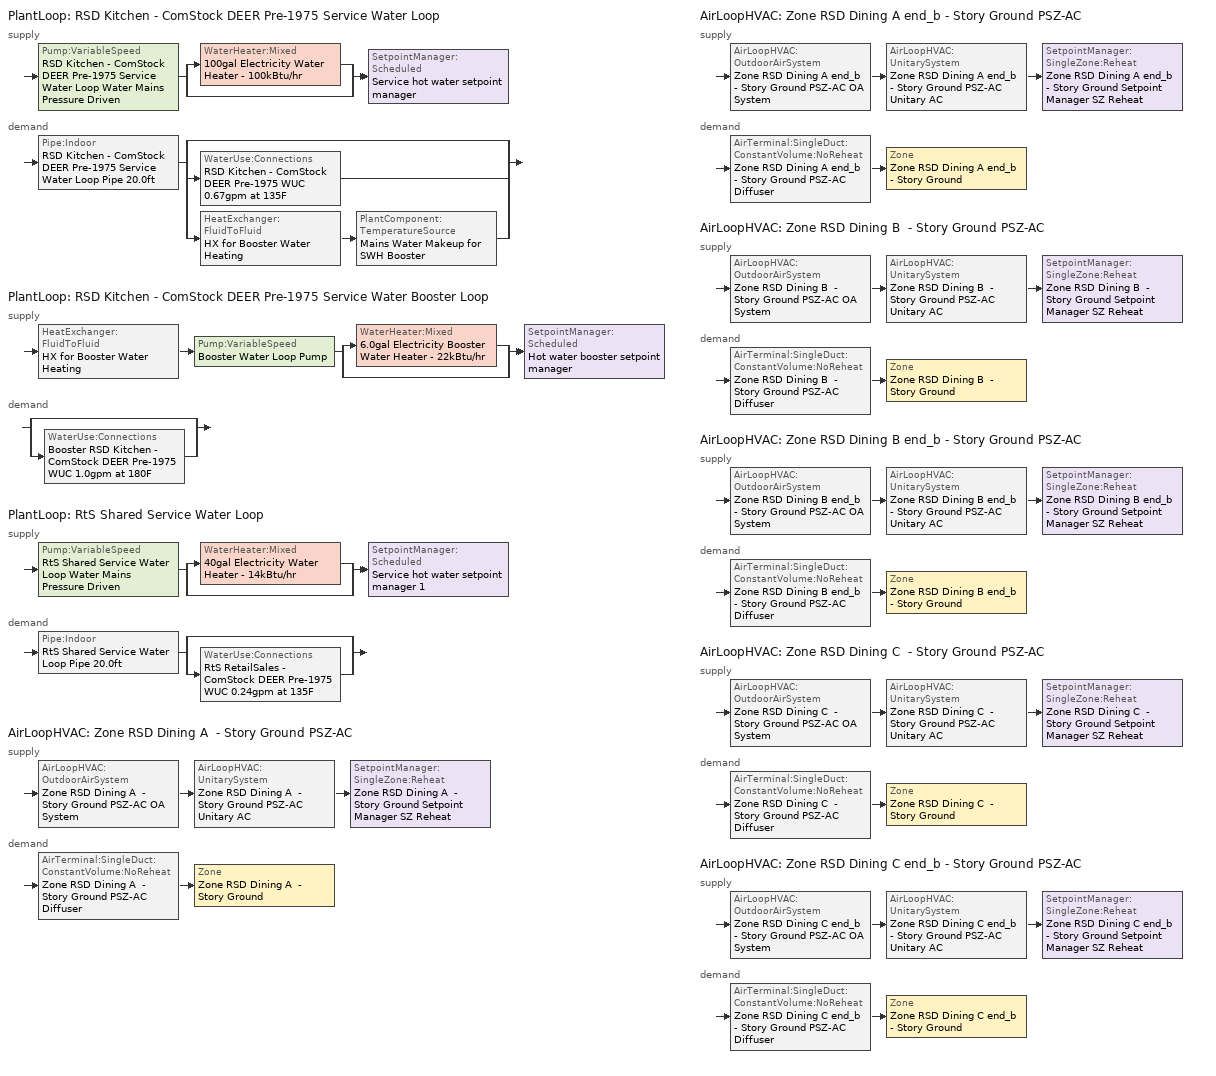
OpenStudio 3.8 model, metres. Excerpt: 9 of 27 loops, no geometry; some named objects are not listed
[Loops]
PlantLoop 'RSD Kitchen - ComStock DEER Pre-1975 Service Water Loop'
 supply: Pump:VariableSpeed 'RSD Kitchen - ComStock DEER Pre-1975 Service Water Loop Water Mains Pressure Driven' > split
  | WaterHeater:Mixed '100gal Electricity Water Heater - 100kBtu/hr'
  | bypass
  join > SetpointManager:Scheduled 'Service hot water setpoint manager'
 demand: Pipe:Indoor 'RSD Kitchen - ComStock DEER Pre-1975 Service Water Loop Pipe 20.0ft' > split
  | bypass
  | WaterUse:Connections 'RSD Kitchen - ComStock DEER Pre-1975 WUC 0.67gpm at 135F'
  | HeatExchanger:FluidToFluid 'HX for Booster Water Heating' > PlantComponent:TemperatureSource 'Mains Water Makeup for SWH Booster'
PlantLoop 'RSD Kitchen - ComStock DEER Pre-1975 Service Water Booster Loop'
 supply: HeatExchanger:FluidToFluid 'HX for Booster Water Heating' > Pump:VariableSpeed 'Booster Water Loop Pump' > split
  | WaterHeater:Mixed '6.0gal Electricity Booster Water Heater - 22kBtu/hr'
  | bypass
  join > SetpointManager:Scheduled 'Hot water booster setpoint manager'
 demand: split
  | bypass
  | WaterUse:Connections 'Booster RSD Kitchen - ComStock DEER Pre-1975 WUC 1.0gpm at 180F'
PlantLoop 'RtS Shared Service Water Loop'
 supply: Pump:VariableSpeed 'RtS Shared Service Water Loop Water Mains Pressure Driven' > split
  | WaterHeater:Mixed '40gal Electricity Water Heater - 14kBtu/hr'
  | bypass
  join > SetpointManager:Scheduled 'Service hot water setpoint manager 1'
 demand: Pipe:Indoor 'RtS Shared Service Water Loop Pipe 20.0ft' > split
  | bypass
  | WaterUse:Connections 'RtS RetailSales - ComStock DEER Pre-1975 WUC 0.24gpm at 135F'
AirLoopHVAC 'Zone RSD Dining A  - Story Ground PSZ-AC'
 supply: AirLoopHVAC:OutdoorAirSystem 'Zone RSD Dining A  - Story Ground PSZ-AC OA System' > AirLoopHVAC:UnitarySystem 'Zone RSD Dining A  - Story Ground PSZ-AC Unitary AC' > SetpointManager:SingleZone:Reheat 'Zone RSD Dining A  - Story Ground Setpoint Manager SZ Reheat'
 demand: AirTerminal:SingleDuct:ConstantVolume:NoReheat 'Zone RSD Dining A  - Story Ground PSZ-AC Diffuser' > Zone 'Zone RSD Dining A  - Story Ground'
AirLoopHVAC 'Zone RSD Dining A end_b - Story Ground PSZ-AC'
 supply: AirLoopHVAC:OutdoorAirSystem 'Zone RSD Dining A end_b - Story Ground PSZ-AC OA System' > AirLoopHVAC:UnitarySystem 'Zone RSD Dining A end_b - Story Ground PSZ-AC Unitary AC' > SetpointManager:SingleZone:Reheat 'Zone RSD Dining A end_b - Story Ground Setpoint Manager SZ Reheat'
 demand: AirTerminal:SingleDuct:ConstantVolume:NoReheat 'Zone RSD Dining A end_b - Story Ground PSZ-AC Diffuser' > Zone 'Zone RSD Dining A end_b - Story Ground'
AirLoopHVAC 'Zone RSD Dining B  - Story Ground PSZ-AC'
 supply: AirLoopHVAC:OutdoorAirSystem 'Zone RSD Dining B  - Story Ground PSZ-AC OA System' > AirLoopHVAC:UnitarySystem 'Zone RSD Dining B  - Story Ground PSZ-AC Unitary AC' > SetpointManager:SingleZone:Reheat 'Zone RSD Dining B  - Story Ground Setpoint Manager SZ Reheat'
 demand: AirTerminal:SingleDuct:ConstantVolume:NoReheat 'Zone RSD Dining B  - Story Ground PSZ-AC Diffuser' > Zone 'Zone RSD Dining B  - Story Ground'
AirLoopHVAC 'Zone RSD Dining B end_b - Story Ground PSZ-AC'
 supply: AirLoopHVAC:OutdoorAirSystem 'Zone RSD Dining B end_b - Story Ground PSZ-AC OA System' > AirLoopHVAC:UnitarySystem 'Zone RSD Dining B end_b - Story Ground PSZ-AC Unitary AC' > SetpointManager:SingleZone:Reheat 'Zone RSD Dining B end_b - Story Ground Setpoint Manager SZ Reheat'
 demand: AirTerminal:SingleDuct:ConstantVolume:NoReheat 'Zone RSD Dining B end_b - Story Ground PSZ-AC Diffuser' > Zone 'Zone RSD Dining B end_b - Story Ground'
AirLoopHVAC 'Zone RSD Dining C  - Story Ground PSZ-AC'
 supply: AirLoopHVAC:OutdoorAirSystem 'Zone RSD Dining C  - Story Ground PSZ-AC OA System' > AirLoopHVAC:UnitarySystem 'Zone RSD Dining C  - Story Ground PSZ-AC Unitary AC' > SetpointManager:SingleZone:Reheat 'Zone RSD Dining C  - Story Ground Setpoint Manager SZ Reheat'
 demand: AirTerminal:SingleDuct:ConstantVolume:NoReheat 'Zone RSD Dining C  - Story Ground PSZ-AC Diffuser' > Zone 'Zone RSD Dining C  - Story Ground'
AirLoopHVAC 'Zone RSD Dining C end_b - Story Ground PSZ-AC'
 supply: AirLoopHVAC:OutdoorAirSystem 'Zone RSD Dining C end_b - Story Ground PSZ-AC OA System' > AirLoopHVAC:UnitarySystem 'Zone RSD Dining C end_b - Story Ground PSZ-AC Unitary AC' > SetpointManager:SingleZone:Reheat 'Zone RSD Dining C end_b - Story Ground Setpoint Manager SZ Reheat'
 demand: AirTerminal:SingleDuct:ConstantVolume:NoReheat 'Zone RSD Dining C end_b - Story Ground PSZ-AC Diffuser' > Zone 'Zone RSD Dining C end_b - Story Ground'
[Construction]
Uninsulated copper pipe 0.75in type L: Copper pipe 0.75in type L
Uninsulated copper pipe 0.75in type L 1: Copper pipe 0.75in type L 1
[Material] Roughness=Smooth; Thickness {m}=0.001143; Conductivity {W/m-K}=386; Density {kg/m3}=8906.27; Specific Heat {J/kg-K}=385.1856; Thermal Absorptance=0.9; Solar Absorptance=0.7; Visible Absorptance=0.7
Copper pipe 0.75in type L; Copper pipe 0.75in type L 1
[Sizing:Zone] Zone Cooling Design Supply Air Temperature Input Method=SupplyAirTemperature; Zone Cooling Design Supply Air Temperature {C}=12.7778; Zone Cooling Design Supply Air Temperature Difference {deltaC}=11.11; Zone Heating Design Supply Air Temperature Input Method=SupplyAirTemperature; Zone Heating Design Supply Air Temperature {C}=50; Zone Heating Design Supply Air Temperature Difference {deltaC}=11.11; Zone Cooling Design Supply Air Humidity Ratio {kg-H2O/kg-air}=0.0085; Zone Heating Design Supply Air Humidity Ratio {kg-H2O/kg-air}=0.008; Cooling Design Air Flow Method=DesignDay; Heating Design Air Flow Method=DesignDay; Account for Dedicated Outdoor Air System=No; Dedicated Outdoor Air System Control Strategy=NeutralSupplyAir; Dedicated Outdoor Air Low Setpoint Temperature for Design {C}=autosize; Dedicated Outdoor Air High Setpoint Temperature for Design {C}=autosize; Zone Load Sizing Method=Sensible Load Only No Latent Load; Zone Latent Cooling Design Supply Air Humidity Ratio Input Method=HumidityRatioDifference; Zone Cooling Design Supply Air Humidity Ratio Difference {kgWater/kgDryAir}=0.005; Zone Latent Heating Design Supply Air Humidity Ratio Input Method=HumidityRatioDifference; Zone Humidification Design Supply Air Humidity Ratio Difference {kgWater/kgDryAir}=0.005
Zone RSD Dining A  - Story Ground; Zone RSD Dining B  - Story Ground; Zone RSD Dining C  - Story Ground; Zone RSD Dining A end_b - Story Ground; Zone RSD Dining B end_b - Story Ground; Zone RSD Dining C end_b - Story Ground
[Zone equipment]
Zone RSD Dining A  - Story Ground: Zone RSD Dining A  - Story Ground PSZ-AC Diffuser
Zone RSD Dining B  - Story Ground: Zone RSD Dining B  - Story Ground PSZ-AC Diffuser
Zone RSD Dining C  - Story Ground: Zone RSD Dining C  - Story Ground PSZ-AC Diffuser
Zone RSD Dining A end_b - Story Ground: Zone RSD Dining A end_b - Story Ground PSZ-AC Diffuser
Zone RSD Dining B end_b - Story Ground: Zone RSD Dining B end_b - Story Ground PSZ-AC Diffuser
Zone RSD Dining C end_b - Story Ground: Zone RSD Dining C end_b - Story Ground PSZ-AC Diffuser
[WaterUse:Connections] Drain Water Heat Exchanger Type=None; Drain Water Heat Exchanger Destination=Plant
Name | Water Use Equipment Name 1
Booster RSD Kitchen - ComStock DEER Pre-1975 WUC 1.0gpm at 180F | Booster RSD Kitchen - ComStock DEER Pre-1975 Service Water Use 1.0gpm at 180F
RSD Kitchen - ComStock DEER Pre-1975 WUC 0.67gpm at 135F | RSD Kitchen - ComStock DEER Pre-1975 Service Water Use 0.67gpm at 135F
RtS RetailSales - ComStock DEER Pre-1975 WUC 0.24gpm at 135F | RtS RetailSales - ComStock DEER Pre-1975 Service Water Use 0.24gpm at 135F
[WaterUse:Equipment:Definition] Sensible Fraction Schedule=Fraction Sensible - 0.2; Latent Fraction Schedule=Fraction Latent - 0.05
Name | Peak Flow Rate {m3/s} | Target Temperature Schedule
Booster RSD Kitchen - ComStock DEER Pre-1975 Service Water Use Def 1.0gpm | 6.3202e-05 | Mixed Water At Faucet Temp - 180F
RSD Kitchen - ComStock DEER Pre-1975 Service Water Use Def 0.67gpm | 4.21347e-05 | Mixed Water At Faucet Temp - 135F
RtS RetailSales - ComStock DEER Pre-1975 Service Water Use Def 0.24gpm | 1.49022e-05 | Mixed Water At Faucet Temp - 135F
[WaterUse:Equipment]
Name | Water Use Equipment Definition | Flow Rate Fraction Schedule
Booster RSD Kitchen - ComStock DEER Pre-1975 Service Water Use 1.0gpm at 180F | Booster RSD Kitchen - ComStock DEER Pre-1975 Service Water Use Def 1.0gpm | D_RSD_All_DHW_DHW_Yr
RSD Kitchen - ComStock DEER Pre-1975 Service Water Use 0.67gpm at 135F | RSD Kitchen - ComStock DEER Pre-1975 Service Water Use Def 0.67gpm | D_RSD_All_DHW_DHW_Yr
RtS RetailSales - ComStock DEER Pre-1975 Service Water Use 0.24gpm at 135F | RtS RetailSales - ComStock DEER Pre-1975 Service Water Use Def 0.24gpm | D_RtS_All_DHW_DHW_Yr
[PlantLoop] Glycol Concentration=0; Load Distribution Scheme=Optimal
Name | Maximum Loop Temperature {C} | Minimum Loop Temperature {C} | Maximum Loop Flow Rate {m3/s} | Plant Loop Volume {m3}
RSD Kitchen - ComStock DEER Pre-1975 Service Water Loop | 60 | 10 | 0.000568818 | 0.0682582
RSD Kitchen - ComStock DEER Pre-1975 Service Water Booster Loop |  |  | 6.3202e-05 | 0.00758424
RtS Shared Service Water Loop | 60 | 10 | 1.49022e-05 | 0.00178827
[Sizing:Plant] Loop Type=Heating; Loop Design Temperature Difference {deltaC}=5; Sizing Option=NonCoincident; Zone Timesteps in Averaging Window=1; Coincident Sizing Factor Mode=None
Name | Design Loop Exit Temperature {C}
RSD Kitchen - ComStock DEER Pre-1975 Service Water Loop | 57.2222
RSD Kitchen - ComStock DEER Pre-1975 Service Water Booster Loop | 82.2222
RtS Shared Service Water Loop | 60
[SetpointManager:Scheduled] Control Variable=Temperature
Name | Schedule | Setpoint Node or NodeList
Service hot water setpoint manager | Service Water Loop Temp - 135F | RSD Kitchen - ComStock DEER Pre-1975 Service Water Loop Supply Outlet Node
Hot water booster setpoint manager | Service Water Booster Temp - 180.00000000000006F | RSD Kitchen - ComStock DEER Pre-1975 Service Water Booster Loop Supply Outlet Node
Service hot water setpoint manager 1 | Service Water Loop Temp - 140F | RtS Shared Service Water Loop Supply Outlet Node
[Pump:VariableSpeed] Coefficient 1 of the Part Load Performance Curve=0; Coefficient 2 of the Part Load Performance Curve=3.2485; Coefficient 3 of the Part Load Performance Curve=-4.7443; Coefficient 4 of the Part Load Performance Curve=2.5294; Pump Control Type=Intermittent; Skin Loss Radiative Fraction=0.5; Design Power Sizing Method=PowerPerFlowPerPressure; Design Electric Power per Unit Flow Rate {W/(m3/s)}=348701.1; Design Shaft Power per Unit Flow Rate per Unit Head {W-s/m3-Pa}=1.28205; Design Minimum Flow Rate Fraction=0
Name | Rated Flow Rate {m3/s} | Rated Pump Head {Pa} | Rated Power Consumption {W} | Motor Efficiency | Minimum Flow Rate {m3/s}
RSD Kitchen - ComStock DEER Pre-1975 Service Water Loop Water Mains Pressure Driven | 0.000568818 | 0.001 | 8.43068e-07 | 0.865
Booster Water Loop Pump | 6.3202e-05 | 0 | 0 | 1 | 0
RtS Shared Service Water Loop Water Mains Pressure Driven | 1.49022e-05 | 0.001 | 2.20872e-08 | 0.865
[WaterHeater:Mixed] Deadband Temperature Difference {deltaC}=2; Heater Control Type=Cycle; Heater Fuel Type=Electricity; Heater Thermal Efficiency=1; Off Cycle Parasitic Fuel Consumption Rate {W}=0; Off Cycle Parasitic Fuel Type=Electricity; Off Cycle Parasitic Heat Fraction to Tank=0.8; On Cycle Parasitic Fuel Consumption Rate {W}=0; On Cycle Parasitic Fuel Type=Electricity; Ambient Temperature Indicator=Schedule; Off Cycle Loss Coefficient to Ambient Temperature {W/K}=1.053; On Cycle Loss Coefficient to Ambient Temperature {W/K}=1.053; Use Side Effectiveness=1; Source Side Effectiveness=1; Use Side Design Flow Rate {m3/s}=autosize; Source Side Design Flow Rate {m3/s}=autosize; Indirect Water Heating Recovery Time {hr}=1.5; Source Side Flow Control Mode=IndirectHeatPrimarySetpoint
Name | Tank Volume {m3} | Setpoint Temperature Schedule | Maximum Temperature Limit {C} | Heater Maximum Capacity {W} | Ambient Temperature Schedule
100gal Electricity Water Heater - 100kBtu/hr | 0.378264 | Service Water Loop Temp - 135F | 57.2222 | 29285.6 | Water Heater Ambient Temp Schedule - 70.0f
6.0gal Electricity Booster Water Heater - 22kBtu/hr | 0.0227125 | Service Water Booster Temp - 180.00000000000006F | 82.2222 | 6325.7 | Water Heater Ambient Temp Schedule - 70.0
40gal Electricity Water Heater - 14kBtu/hr | 0.151416 | Service Water Loop Temp - 140F | 60 | 4143.11 | Water Heater Ambient Temp Schedule - 70.0f
[WaterHeater:Sizing] Design Mode=PeakDraw; Time Storage Can Meet Peak Draw {hr}=0.538503; Time for Tank Recovery {hr}=0; Nominal Tank Volume for Autosizing Plant Connections {m3}=1
100gal Electricity Water Heater - 100kBtu/hr; 6.0gal Electricity Booster Water Heater - 22kBtu/hr; 40gal Electricity Water Heater - 14kBtu/hr
[Pipe:Indoor] Environment Type=Schedule; Pipe Inside Diameter {m}=0.019939; Pipe Length {m}=6.096
Name | Construction | Ambient Temperature Schedule | Ambient Air Velocity Schedule
RSD Kitchen - ComStock DEER Pre-1975 Service Water Loop Pipe 20.0ft | Uninsulated copper pipe 0.75in type L | RSD Kitchen - ComStock DEER Pre-1975 Service Water Loop Piping Air Temp - 70F | RSD Kitchen - ComStock DEER Pre-1975 Service Water Loop Piping Air Velocity - 0.67mph
RtS Shared Service Water Loop Pipe 20.0ft | Uninsulated copper pipe 0.75in type L 1 | RtS Shared Service Water Loop Piping Air Temp - 70F | RtS Shared Service Water Loop Piping Air Velocity - 0.67mph
[HeatExchanger:FluidToFluid]
HX for Booster Water Heating: Loop Demand Side Design Flow Rate {m3/s}=6.3202e-05; Loop Supply Side Design Flow Rate {m3/s}=6.3202e-05; Heat Exchange Model Type=Ideal; Heat Exchanger U-Factor Times Area Value {W/K}=66.3226; Control Type=UncontrolledOn; Minimum Temperature Difference to Activate Heat Exchanger {deltaC}=0.01; Heat Transfer Metering End Use Type=LoopToLoop; Component Override Cooling Control Temperature Mode=Loop; Sizing Factor=1; Operation Minimum Temperature Limit {C}=0; Operation Maximum Temperature Limit {C}=100
[PlantComponent:TemperatureSource]
Mains Water Makeup for SWH Booster: Design Volume Flow Rate {m3/s}=0.000568818; Temperature Specification Type=Scheduled; Source Temperature {C}=8; Source Temperature Schedule=Mains Water Temperature
[EnergyManagementSystem:Sensor] Output Variable or Output Meter Index Key=Environment
Name | Output Variable or Output Meter
Mains_Water_Temp_Sen | Site Mains Water Temperature
OAT; OAT_1 | Site Outdoor Air Drybulb Temperature
[EnergyManagementSystem:Actuator] Actuated Component Control Type=Schedule Value
Name | Actuated Component | Actuated Component Type
Mains_Water_Temp_Act | Mains Water Temperature | Schedule:Constant
ZoneRtSRetailSalesBStoryGroundPSZACHtgSch0; ZoneRtSRetailSalesBStoryGroundPSZACHtgSch0_1 | D_RtS_All_HTemp_Yr | Schedule:Year
ZoneRtSRetailSalesBStoryGroundPSZACClgSch0; ZoneRtSRetailSalesBStoryGroundPSZACClgSch0_1 | D_RtS_All_CTemp_Yr | Schedule:Year
sch_fraction_oa_min_ems_Zone_RtS_StockRoom_C____Story_Ground_PSZ_AC_OA_System_Controller | FRAC_OA_MIN_ems_Zone_RtS_StockRoom_C____Story_Ground_PSZ_AC_OA_System_Controller | Schedule:Constant
sch_fraction_oa_max_ems_Zone_RtS_StockRoom_C____Story_Ground_PSZ_AC_OA_System_Controller | FRAC_OA_MAX_ems_Zone_RtS_StockRoom_C____Story_Ground_PSZ_AC_OA_System_Controller | Schedule:Constant
sch_fraction_oa_min_ems_Zone_RtS_StockRoom_A____Story_Ground_PSZ_AC_OA_System_Controller | FRAC_OA_MIN_ems_Zone_RtS_StockRoom_A____Story_Ground_PSZ_AC_OA_System_Controller | Schedule:Constant
sch_fraction_oa_max_ems_Zone_RtS_StockRoom_A____Story_Ground_PSZ_AC_OA_System_Controller | FRAC_OA_MAX_ems_Zone_RtS_StockRoom_A____Story_Ground_PSZ_AC_OA_System_Controller | Schedule:Constant
sch_fraction_oa_min_ems_Zone_RtS_StockRoom_B____Story_Ground_PSZ_AC_OA_System_Controller | FRAC_OA_MIN_ems_Zone_RtS_StockRoom_B____Story_Ground_PSZ_AC_OA_System_Controller | Schedule:Constant
sch_fraction_oa_max_ems_Zone_RtS_StockRoom_B____Story_Ground_PSZ_AC_OA_System_Controller | FRAC_OA_MAX_ems_Zone_RtS_StockRoom_B____Story_Ground_PSZ_AC_OA_System_Controller | Schedule:Constant
sch_fraction_oa_min_ems_Zone_RtS_RetailSales_B_end_a___Story_Ground_PSZ_AC_OA_System_Controller | FRAC_OA_MIN_ems_Zone_RtS_RetailSales_B_end_a___Story_Ground_PSZ_AC_OA_System_Controller | Schedule:Constant
sch_fraction_oa_max_ems_Zone_RtS_RetailSales_B_end_a___Story_Ground_PSZ_AC_OA_System_Controller | FRAC_OA_MAX_ems_Zone_RtS_RetailSales_B_end_a___Story_Ground_PSZ_AC_OA_System_Controller | Schedule:Constant
sch_fraction_oa_min_ems_Zone_RtS_RetailSales_B____Story_Ground_PSZ_AC_OA_System_Controller | FRAC_OA_MIN_ems_Zone_RtS_RetailSales_B____Story_Ground_PSZ_AC_OA_System_Controller | Schedule:Constant
sch_fraction_oa_max_ems_Zone_RtS_RetailSales_B____Story_Ground_PSZ_AC_OA_System_Controller | FRAC_OA_MAX_ems_Zone_RtS_RetailSales_B____Story_Ground_PSZ_AC_OA_System_Controller | Schedule:Constant
sch_fraction_oa_min_ems_Zone_RtS_RetailSales_C____Story_Ground_PSZ_AC_OA_System_Controller | FRAC_OA_MIN_ems_Zone_RtS_RetailSales_C____Story_Ground_PSZ_AC_OA_System_Controller | Schedule:Constant
sch_fraction_oa_max_ems_Zone_RtS_RetailSales_C____Story_Ground_PSZ_AC_OA_System_Controller | FRAC_OA_MAX_ems_Zone_RtS_RetailSales_C____Story_Ground_PSZ_AC_OA_System_Controller | Schedule:Constant
sch_fraction_oa_min_ems_Zone_RtS_RetailSales_A____Story_Ground_PSZ_AC_OA_System_Controller | FRAC_OA_MIN_ems_Zone_RtS_RetailSales_A____Story_Ground_PSZ_AC_OA_System_Controller | Schedule:Constant
sch_fraction_oa_max_ems_Zone_RtS_RetailSales_A____Story_Ground_PSZ_AC_OA_System_Controller | FRAC_OA_MAX_ems_Zone_RtS_RetailSales_A____Story_Ground_PSZ_AC_OA_System_Controller | Schedule:Constant
sch_fraction_oa_min_ems_Zone_RSD_Restroom_B____Story_Ground_PSZ_AC_OA_System_Controller | FRAC_OA_MIN_ems_Zone_RSD_Restroom_B____Story_Ground_PSZ_AC_OA_System_Controller | Schedule:Constant
sch_fraction_oa_max_ems_Zone_RSD_Restroom_B____Story_Ground_PSZ_AC_OA_System_Controller | FRAC_OA_MAX_ems_Zone_RSD_Restroom_B____Story_Ground_PSZ_AC_OA_System_Controller | Schedule:Constant
sch_fraction_oa_min_ems_Zone_RSD_Dining_A____Story_Ground_PSZ_AC_OA_System_Controller | FRAC_OA_MIN_ems_Zone_RSD_Dining_A____Story_Ground_PSZ_AC_OA_System_Controller | Schedule:Constant
sch_fraction_oa_max_ems_Zone_RSD_Dining_A____Story_Ground_PSZ_AC_OA_System_Controller | FRAC_OA_MAX_ems_Zone_RSD_Dining_A____Story_Ground_PSZ_AC_OA_System_Controller | Schedule:Constant
sch_fraction_oa_min_ems_Zone_RSD_Dining_A_end_b___Story_Ground_PSZ_AC_OA_System_Controller | FRAC_OA_MIN_ems_Zone_RSD_Dining_A_end_b___Story_Ground_PSZ_AC_OA_System_Controller | Schedule:Constant
sch_fraction_oa_max_ems_Zone_RSD_Dining_A_end_b___Story_Ground_PSZ_AC_OA_System_Controller | FRAC_OA_MAX_ems_Zone_RSD_Dining_A_end_b___Story_Ground_PSZ_AC_OA_System_Controller | Schedule:Constant
sch_fraction_oa_min_ems_Zone_RSD_LobbyWaiting_A____Story_Ground_PSZ_AC_OA_System_Controller | FRAC_OA_MIN_ems_Zone_RSD_LobbyWaiting_A____Story_Ground_PSZ_AC_OA_System_Controller | Schedule:Constant
sch_fraction_oa_max_ems_Zone_RSD_LobbyWaiting_A____Story_Ground_PSZ_AC_OA_System_Controller | FRAC_OA_MAX_ems_Zone_RSD_LobbyWaiting_A____Story_Ground_PSZ_AC_OA_System_Controller | Schedule:Constant
sch_fraction_oa_min_ems_Zone_RSD_Restroom_C____Story_Ground_PSZ_AC_OA_System_Controller | FRAC_OA_MIN_ems_Zone_RSD_Restroom_C____Story_Ground_PSZ_AC_OA_System_Controller | Schedule:Constant
sch_fraction_oa_max_ems_Zone_RSD_Restroom_C____Story_Ground_PSZ_AC_OA_System_Controller | FRAC_OA_MAX_ems_Zone_RSD_Restroom_C____Story_Ground_PSZ_AC_OA_System_Controller | Schedule:Constant
sch_fraction_oa_min_ems_Zone_RSD_Dining_B____Story_Ground_PSZ_AC_OA_System_Controller | FRAC_OA_MIN_ems_Zone_RSD_Dining_B____Story_Ground_PSZ_AC_OA_System_Controller | Schedule:Constant
[AirLoopHVAC] Availability Schedule=Always On Discrete; Design Return Air Flow Fraction of Supply Air Flow=1
Name | Design Supply Air Flow Rate {m3/s}
Zone RSD Dining A  - Story Ground PSZ-AC | 0.782364
Zone RSD Dining A end_b - Story Ground PSZ-AC | 0.651913
Zone RSD Dining B  - Story Ground PSZ-AC | 2.59422
Zone RSD Dining B end_b - Story Ground PSZ-AC | 3.27213
Zone RSD Dining C  - Story Ground PSZ-AC | 0.81775
Zone RSD Dining C end_b - Story Ground PSZ-AC | 0.624054
[Sizing:System] Type of Load to Size On=Sensible; Central Heating Maximum System Air Flow Ratio=1; Preheat Design Temperature {C}=7.22222; Preheat Design Humidity Ratio {kg-H2O/kg-Air}=0.008; Precool Design Temperature {C}=12.7778; Precool Design Humidity Ratio {kg-H2O/kg-Air}=0.008; Central Cooling Design Supply Air Temperature {C}=12.7778; Central Heating Design Supply Air Temperature {C}=50; Sizing Option=Coincident; 100% Outdoor Air in Cooling=No; 100% Outdoor Air in Heating=No; Central Cooling Design Supply Air Humidity Ratio {kg-H2O/kg-Air}=0.0085; Central Heating Design Supply Air Humidity Ratio {kg-H2O/kg-Air}=0.008; Cooling Design Air Flow Method=DesignDay; Heating Design Air Flow Method=DesignDay; System Outdoor Air Method=ZoneSum; Zone Maximum Outdoor Air Fraction=1; Cooling Supply Air Flow Rate Per Floor Area {m3/s-m2}=0.00996765; Cooling Fraction of Autosized Cooling Supply Air Flow Rate=1; Cooling Supply Air Flow Rate Per Unit Cooling Capacity {m3/s-W}=3.94755e-05; Heating Supply Air Flow Rate Per Floor Area {m3/s-m2}=0.00996765; Heating Fraction of Autosized Heating Supply Air Flow Rate=1; Heating Fraction of Autosized Cooling Supply Air Flow Rate=1; Heating Supply Air Flow Rate Per Unit Heating Capacity {m3/s-W}=3.15882e-05; Cooling Design Capacity Method=CoolingDesignCapacity; Cooling Design Capacity Per Floor Area {W/m2}=234.7; Fraction of Autosized Cooling Design Capacity=1; Heating Design Capacity Method=HeatingDesignCapacity; Heating Design Capacity Per Floor Area {W/m2}=157; Fraction of Autosized Heating Design Capacity=1; Central Cooling Capacity Control Method=OnOff; Occupant Diversity=1
Name | Design Outdoor Air Flow Rate {m3/s} | Cooling Design Capacity {W} | Heating Design Capacity {W}
Zone RSD Dining A  - Story Ground PSZ-AC | 0.782364 | 9917.37 | 8487.73
Zone RSD Dining A end_b - Story Ground PSZ-AC | 0.651913 | 7778.16 | 4406.26
Zone RSD Dining B  - Story Ground PSZ-AC | 2.59422 | 46531.9 | 60506.59
Zone RSD Dining B end_b - Story Ground PSZ-AC | 3.27213 | 41525.26 | 31318.78
Zone RSD Dining C  - Story Ground PSZ-AC | 0.81775 | 10337.35 | 8487.73
Zone RSD Dining C end_b - Story Ground PSZ-AC | 0.624054 | 7479.09 | 4413.64
[SetpointManager:SingleZone:Reheat] Minimum Supply Air Temperature {C}=12.7778; Maximum Supply Air Temperature {C}=50
Name | Control Zone | Setpoint Node or NodeList
Zone RSD Dining A  - Story Ground Setpoint Manager SZ Reheat | Zone RSD Dining A  - Story Ground | Zone RSD Dining A  - Story Ground PSZ-AC Supply Outlet Node
Zone RSD Dining A end_b - Story Ground Setpoint Manager SZ Reheat | Zone RSD Dining A end_b - Story Ground | Zone RSD Dining A end_b - Story Ground PSZ-AC Supply Outlet Node
Zone RSD Dining B  - Story Ground Setpoint Manager SZ Reheat | Zone RSD Dining B  - Story Ground | Zone RSD Dining B  - Story Ground PSZ-AC Supply Outlet Node
Zone RSD Dining B end_b - Story Ground Setpoint Manager SZ Reheat | Zone RSD Dining B end_b - Story Ground | Zone RSD Dining B end_b - Story Ground PSZ-AC Supply Outlet Node
Zone RSD Dining C  - Story Ground Setpoint Manager SZ Reheat | Zone RSD Dining C  - Story Ground | Zone RSD Dining C  - Story Ground PSZ-AC Supply Outlet Node
Zone RSD Dining C end_b - Story Ground Setpoint Manager SZ Reheat | Zone RSD Dining C end_b - Story Ground | Zone RSD Dining C end_b - Story Ground PSZ-AC Supply Outlet Node
[Coil:Heating:Gas] Availability Schedule=Always On Discrete; Gas Burner Efficiency=0.8; On Cycle Parasitic Electric Load {W}=0; Off Cycle Parasitic Gas Load {W}=0
Name | Nominal Capacity {W}
Zone RSD Dining A  - Story Ground PSZ-AC Gas Htg Coil | 30418.7
Zone RSD Dining A end_b - Story Ground PSZ-AC Gas Htg Coil | 24133.4
Zone RSD Dining B  - Story Ground PSZ-AC Gas Htg Coil | 115530
Zone RSD Dining B end_b - Story Ground PSZ-AC Gas Htg Coil | 125328
Zone RSD Dining C  - Story Ground PSZ-AC Gas Htg Coil | 31620.5
Zone RSD Dining C end_b - Story Ground PSZ-AC Gas Htg Coil | 23187.2
[Coil:Heating:Electric] Availability Schedule=Always Off Discrete; Efficiency=1; Nominal Capacity {W}=0
Zone RSD Dining A  - Story Ground PSZ-AC No Heat; Zone RSD Dining A end_b - Story Ground PSZ-AC No Heat; Zone RSD Dining B  - Story Ground PSZ-AC No Heat; Zone RSD Dining B end_b - Story Ground PSZ-AC No Heat; Zone RSD Dining C  - Story Ground PSZ-AC No Heat; Zone RSD Dining C end_b - Story Ground PSZ-AC No Heat
[Coil:Cooling:DX:SingleSpeed] Availability Schedule=Always On Discrete; Rated COP {W/W}=4.11713; Rated Evaporator Fan Power Per Volume Flow Rate 2017 {W/(m3/s)}=773.3; Rated Evaporator Fan Power Per Volume Flow Rate 2023 {W/(m3/s)}=934.4; Total Cooling Capacity Function of Temperature Curve=SpltAC2SpLoSEER_ClCap_fT; Total Cooling Capacity Function of Flow Fraction Curve=DXCOOL-NECB2011-REF-CAPFFLOW; Energy Input Ratio Function of Temperature Curve=SpltAC2SpLoSEER_EIR_fT; Energy Input Ratio Function of Flow Fraction Curve=DXCOOL-NECB2011-REF-COOLEIRFFLOW; Part Load Fraction Correlation Curve=DXCOOL-NECB2011-REF-COOLPLFFPLR; Minimum Outdoor Dry-Bulb Temperature for Compressor Operation {C}=-25; Nominal Time for Condensate Removal to Begin {s}=0; Ratio of Initial Moisture Evaporation Rate and Steady State Latent Capacity=0; Maximum Cycling Rate {cycles/hr}=0; Latent Capacity Time Constant {s}=0; Condenser Type=AirCooled; Evaporative Condenser Effectiveness=0.9; Evaporative Condenser Air Flow Rate {m3/s}=autosize; Evaporative Condenser Pump Rated Power Consumption {W}=autosize; Crankcase Heater Capacity {W}=0; Maximum Outdoor Dry-Bulb Temperature for Crankcase Heater Operation {C}=10; Basin Heater Capacity {W/K}=0; Basin Heater Setpoint Temperature {C}=2
Name | Rated Total Cooling Capacity {W} | Rated Sensible Heat Ratio | Rated Air Flow Rate {m3/s}
Zone RSD Dining A  - Story Ground PSZ-AC 1spd DX AC Clg Coil 38kBtu/hr 9.7SEER 39kBtu/hr 14.0SEER | 13874 | 0.800193 | 0.782364
Zone RSD Dining A end_b - Story Ground PSZ-AC 1spd DX AC Clg Coil 31kBtu/hr 9.7SEER 32kBtu/hr 14.0SEER | 10791.5 | 0.800655 | 0.651913
Zone RSD Dining B  - Story Ground PSZ-AC 1spd DX AC Clg Coil 155kBtu/hr 9.7SEER 153kBtu/hr 14.0SEER | 61199.1 | 0.716984 | 2.59422
Zone RSD Dining B end_b - Story Ground PSZ-AC 1spd DX AC Clg Coil 158kBtu/hr 9.7SEER 164kBtu/hr 14.0SEER | 58291.1 | 0.800633 | 3.27213
Zone RSD Dining C  - Story Ground PSZ-AC 1spd DX AC Clg Coil 43kBtu/hr 9.7SEER 45kBtu/hr 14.0SEER | 14207 | 0.800308 | 0.81775
Zone RSD Dining C end_b - Story Ground PSZ-AC 1spd DX AC Clg Coil 29kBtu/hr 9.7SEER 30kBtu/hr 14.0SEER | 10330.3 | 0.800655 | 0.624054
[Fan:OnOff] Availability Schedule=Always On Discrete; Pressure Rise {Pa}=622.722; Motor In Airstream Fraction=1
Name | Fan Total Efficiency | Maximum Flow Rate {m3/s} | Motor Efficiency | Fan Power Ratio Function of Speed Ratio Curve | Fan Efficiency Ratio Function of Speed Ratio Curve
Zone RSD Dining A  - Story Ground PSZ-AC Fan | 0.56225 | 0.782364 | 0.865 | Fan On Off Power Curve | Fan On Off Efficiency Curve
Zone RSD Dining A end_b - Story Ground PSZ-AC Fan | 0.56225 | 0.651913 | 0.865 | Fan On Off Power Curve 1 | Fan On Off Efficiency Curve 1
Zone RSD Dining B  - Story Ground PSZ-AC Fan | 0.58175 | 2.59422 | 0.895 | Fan On Off Power Curve 2 | Fan On Off Efficiency Curve 2
Zone RSD Dining B end_b - Story Ground PSZ-AC Fan | 0.59605 | 3.27213 | 0.917 | Fan On Off Power Curve 3 | Fan On Off Efficiency Curve 3
Zone RSD Dining C  - Story Ground PSZ-AC Fan | 0.56225 | 0.81775 | 0.865 | Fan On Off Power Curve 4 | Fan On Off Efficiency Curve 4
Zone RSD Dining C end_b - Story Ground PSZ-AC Fan | 0.56225 | 0.624054 | 0.865 | Fan On Off Power Curve 5 | Fan On Off Efficiency Curve 5
[AirLoopHVAC:UnitarySystem] Control Type=Load; Dehumidification Control Type=None; Availability Schedule=Always On Discrete; Fan Placement=DrawThrough; Supply Air Fan Operating Mode Schedule=Always On Discrete; DX Heating Coil Sizing Ratio=1; Use DOAS DX Cooling Coil=No; DOAS DX Cooling Coil Leaving Minimum Air Temperature {C}=2; Latent Load Control=SensibleOnlyLoadControl; Supply Air Flow Rate Method During Cooling Operation=SupplyAirFlowRate; Supply Air Flow Rate Method During Heating Operation=SupplyAirFlowRate; Supply Air Flow Rate Method When No Cooling or Heating is Required=None; No Load Supply Air Flow Rate Control Set To Low Speed=Yes; Maximum Supply Air Temperature {C}=50; Maximum Outdoor Dry-Bulb Temperature for Supplemental Heater Operation {C}=21; Ancilliary On-Cycle Electric Power {W}=0; Ancilliary Off-Cycle Electric Power {W}=0
Name | Controlling Zone or Thermostat Location | Supply Fan | Heating Coil | Cooling Coil | Supplemental Heating Coil | Supply Air Flow Rate During Cooling Operation {m3/s} | Supply Air Flow Rate During Heating Operation {m3/s}
Zone RSD Dining A  - Story Ground PSZ-AC Unitary AC | Zone RSD Dining A  - Story Ground | Zone RSD Dining A  - Story Ground PSZ-AC Fan | Zone RSD Dining A  - Story Ground PSZ-AC Gas Htg Coil | Zone RSD Dining A  - Story Ground PSZ-AC 1spd DX AC Clg Coil 38kBtu/hr 9.7SEER 39kBtu/hr 14.0SEER | Zone RSD Dining A  - Story Ground PSZ-AC No Heat | 0.782364 | 0.782364
Zone RSD Dining A end_b - Story Ground PSZ-AC Unitary AC | Zone RSD Dining A end_b - Story Ground | Zone RSD Dining A end_b - Story Ground PSZ-AC Fan | Zone RSD Dining A end_b - Story Ground PSZ-AC Gas Htg Coil | Zone RSD Dining A end_b - Story Ground PSZ-AC 1spd DX AC Clg Coil 31kBtu/hr 9.7SEER 32kBtu/hr 14.0SEER | Zone RSD Dining A end_b - Story Ground PSZ-AC No Heat | 0.651913 | 0.651913
Zone RSD Dining B  - Story Ground PSZ-AC Unitary AC | Zone RSD Dining B  - Story Ground | Zone RSD Dining B  - Story Ground PSZ-AC Fan | Zone RSD Dining B  - Story Ground PSZ-AC Gas Htg Coil | Zone RSD Dining B  - Story Ground PSZ-AC 1spd DX AC Clg Coil 155kBtu/hr 9.7SEER 153kBtu/hr 14.0SEER | Zone RSD Dining B  - Story Ground PSZ-AC No Heat | 2.59422 | 2.59422
Zone RSD Dining B end_b - Story Ground PSZ-AC Unitary AC | Zone RSD Dining B end_b - Story Ground | Zone RSD Dining B end_b - Story Ground PSZ-AC Fan | Zone RSD Dining B end_b - Story Ground PSZ-AC Gas Htg Coil | Zone RSD Dining B end_b - Story Ground PSZ-AC 1spd DX AC Clg Coil 158kBtu/hr 9.7SEER 164kBtu/hr 14.0SEER | Zone RSD Dining B end_b - Story Ground PSZ-AC No Heat | 3.27213 | 3.27213
Zone RSD Dining C  - Story Ground PSZ-AC Unitary AC | Zone RSD Dining C  - Story Ground | Zone RSD Dining C  - Story Ground PSZ-AC Fan | Zone RSD Dining C  - Story Ground PSZ-AC Gas Htg Coil | Zone RSD Dining C  - Story Ground PSZ-AC 1spd DX AC Clg Coil 43kBtu/hr 9.7SEER 45kBtu/hr 14.0SEER | Zone RSD Dining C  - Story Ground PSZ-AC No Heat | 0.81775 | 0.81775
Zone RSD Dining C end_b - Story Ground PSZ-AC Unitary AC | Zone RSD Dining C end_b - Story Ground | Zone RSD Dining C end_b - Story Ground PSZ-AC Fan | Zone RSD Dining C end_b - Story Ground PSZ-AC Gas Htg Coil | Zone RSD Dining C end_b - Story Ground PSZ-AC 1spd DX AC Clg Coil 29kBtu/hr 9.7SEER 30kBtu/hr 14.0SEER | Zone RSD Dining C end_b - Story Ground PSZ-AC No Heat | 0.624054 | 0.624054
[Controller:OutdoorAir] Minimum Outdoor Air Flow Rate {m3/s}=0; Economizer Control Type=FixedDryBulb; Economizer Control Action Type=ModulateFlow; Economizer Maximum Limit Dry-Bulb Temperature {C}=21.6667; Economizer Maximum Limit Enthalpy {J/kg}=65128; Lockout Type=LockoutWithCompressor; Minimum Limit Type=FixedMinimum; High Humidity Control=No; Heat Recovery Bypass Control Type=BypassWhenWithinEconomizerLimits; Economizer Operation Staging=InterlockedWithMechanicalCooling
Name | Maximum Outdoor Air Flow Rate {m3/s} | Minimum Outdoor Air Schedule | Minimum Fraction of Outdoor Air Schedule | Maximum Fraction of Outdoor Air Schedule | Controller Mechanical Ventilation
Zone RSD Dining A  - Story Ground PSZ-AC OA System Controller | 0.782364 | Zone RSD Dining A  - Story Ground PSZ-AC_night_ventcycle_schedule | FRAC_OA_MIN_ems_Zone_RSD_Dining_A____Story_Ground_PSZ_AC_OA_System_Controller | FRAC_OA_MAX_ems_Zone_RSD_Dining_A____Story_Ground_PSZ_AC_OA_System_Controller | Controller Mechanical Ventilation 1
Zone RSD Dining A end_b - Story Ground PSZ-AC OA System Controller | 0.651913 | Zone RSD Dining A end_b - Story Ground PSZ-AC_night_ventcycle_schedule | FRAC_OA_MIN_ems_Zone_RSD_Dining_A_end_b___Story_Ground_PSZ_AC_OA_System_Controller | FRAC_OA_MAX_ems_Zone_RSD_Dining_A_end_b___Story_Ground_PSZ_AC_OA_System_Controller | Controller Mechanical Ventilation 2
Zone RSD Dining B  - Story Ground PSZ-AC OA System Controller | 2.59422 | Zone RSD Dining B  - Story Ground PSZ-AC_night_ventcycle_schedule | FRAC_OA_MIN_ems_Zone_RSD_Dining_B____Story_Ground_PSZ_AC_OA_System_Controller | FRAC_OA_MAX_ems_Zone_RSD_Dining_B____Story_Ground_PSZ_AC_OA_System_Controller | Controller Mechanical Ventilation 3
Zone RSD Dining B end_b - Story Ground PSZ-AC OA System Controller | 3.27213 | Zone RSD Dining B end_b - Story Ground PSZ-AC_night_ventcycle_schedule | FRAC_OA_MIN_ems_Zone_RSD_Dining_B_end_b___Story_Ground_PSZ_AC_OA_System_Controller | FRAC_OA_MAX_ems_Zone_RSD_Dining_B_end_b___Story_Ground_PSZ_AC_OA_System_Controller | Controller Mechanical Ventilation 4
Zone RSD Dining C  - Story Ground PSZ-AC OA System Controller | 0.81775 | Zone RSD Dining C  - Story Ground PSZ-AC_night_ventcycle_schedule | FRAC_OA_MIN_ems_Zone_RSD_Dining_C____Story_Ground_PSZ_AC_OA_System_Controller | FRAC_OA_MAX_ems_Zone_RSD_Dining_C____Story_Ground_PSZ_AC_OA_System_Controller | Controller Mechanical Ventilation 5
Zone RSD Dining C end_b - Story Ground PSZ-AC OA System Controller | 0.624054 | Zone RSD Dining C end_b - Story Ground PSZ-AC_night_ventcycle_schedule | FRAC_OA_MIN_ems_Zone_RSD_Dining_C_end_b___Story_Ground_PSZ_AC_OA_System_Controller | FRAC_OA_MAX_ems_Zone_RSD_Dining_C_end_b___Story_Ground_PSZ_AC_OA_System_Controller | Controller Mechanical Ventilation 6
[Controller:MechanicalVentilation] Availability Schedule=Always On Discrete; Demand Controlled Ventilation=Yes
Controller Mechanical Ventilation 1; Controller Mechanical Ventilation 2; Controller Mechanical Ventilation 3; Controller Mechanical Ventilation 4; Controller Mechanical Ventilation 5; Controller Mechanical Ventilation 6
[AirLoopHVAC:OutdoorAirSystem]
Name | Controller
Zone RSD Dining A  - Story Ground PSZ-AC OA System | Zone RSD Dining A  - Story Ground PSZ-AC OA System Controller
Zone RSD Dining A end_b - Story Ground PSZ-AC OA System | Zone RSD Dining A end_b - Story Ground PSZ-AC OA System Controller
Zone RSD Dining B  - Story Ground PSZ-AC OA System | Zone RSD Dining B  - Story Ground PSZ-AC OA System Controller
Zone RSD Dining B end_b - Story Ground PSZ-AC OA System | Zone RSD Dining B end_b - Story Ground PSZ-AC OA System Controller
Zone RSD Dining C  - Story Ground PSZ-AC OA System | Zone RSD Dining C  - Story Ground PSZ-AC OA System Controller
Zone RSD Dining C end_b - Story Ground PSZ-AC OA System | Zone RSD Dining C end_b - Story Ground PSZ-AC OA System Controller
[AirTerminal:SingleDuct:ConstantVolume:NoReheat] Availability Schedule=Always On Discrete
Name | Maximum Air Flow Rate {m3/s}
Zone RSD Dining A  - Story Ground PSZ-AC Diffuser | 0.782364
Zone RSD Dining A end_b - Story Ground PSZ-AC Diffuser | 0.651913
Zone RSD Dining B  - Story Ground PSZ-AC Diffuser | 2.59422
Zone RSD Dining B end_b - Story Ground PSZ-AC Diffuser | 3.27213
Zone RSD Dining C  - Story Ground PSZ-AC Diffuser | 0.81775
Zone RSD Dining C end_b - Story Ground PSZ-AC Diffuser | 0.624054
[Schedule:Ruleset]
D_RSD_All_DHW_DHW_Yr: Default Day Schedule=D_RSD_All_DHW_DHW_Yr Default; Summer Design Day Schedule=D_RSD_All_DHW_DHW_Yr Summer Design Day; Winter Design Day Schedule=D_RSD_All_DHW_DHW_Yr Winter Design Day
Fraction Sensible - 0.2: Default Day Schedule=Fraction Sensible - 0.2 Default
Fraction Latent - 0.05: Default Day Schedule=Fraction Latent - 0.05 Default
Mixed Water At Faucet Temp - 180F: Default Day Schedule=Mixed Water At Faucet Temp - 180F Default
Mixed Water At Faucet Temp - 135F: Default Day Schedule=Mixed Water At Faucet Temp - 135F Default
Service Water Loop Temp - 135F: Default Day Schedule=Service Water Loop Temp - 135F Default
Water Heater Ambient Temp Schedule - 70.0f: Default Day Schedule=Water Heater Ambient Temp Schedule - 70.0f Default
RSD Kitchen - ComStock DEER Pre-1975 Service Water Loop Piping Air Temp - 70F: Default Day Schedule=RSD Kitchen - ComStock DEER Pre-1975 Service Water Loop Piping Air Temp - 70F Default
RSD Kitchen - ComStock DEER Pre-1975 Service Water Loop Piping Air Velocity - 0.67mph: Default Day Schedule=RSD Kitchen - ComStock DEER Pre-1975 Service Water Loop Piping Air Velocity - 0.67mph Default
Service Water Booster Temp - 180.00000000000006F: Default Day Schedule=Service Water Booster Temp - 180.00000000000006F Default
Water Heater Ambient Temp Schedule - 70.0: Default Day Schedule=Water Heater Ambient Temp Schedule - 70.0 Default
D_RtS_All_DHW_DHW_Yr: Default Day Schedule=D_RtS_All_DHW_DHW_Yr Default; Summer Design Day Schedule=D_RtS_All_DHW_DHW_Yr Summer Design Day; Winter Design Day Schedule=D_RtS_All_DHW_DHW_Yr Winter Design Day
Service Water Loop Temp - 140F: Default Day Schedule=Service Water Loop Temp - 140F Default
RtS Shared Service Water Loop Piping Air Temp - 70F: Default Day Schedule=RtS Shared Service Water Loop Piping Air Temp - 70F Default
RtS Shared Service Water Loop Piping Air Velocity - 0.67mph: Default Day Schedule=RtS Shared Service Water Loop Piping Air Velocity - 0.67mph Default
[Schedule:Day]
D_RSD_All_DHW_DHW_Yr Default: Average, 0, 15, 0.075, 0, 30, 0.0625, 0, 45, 0.05, 1, 0, 0.0375, 1, 15, 0.025, 1, 30, 0.0125, 1, 45, 0, 8, 0, 0, 8, 15, 0.025, 8, 30, 0.05, 8, 45, 0.075, 9, 0, 0.1, 9, 15, 0.125, 9, 30, 0.15, 9, 45, 0.175, 10, 0, 0.2, 11, 0, 0.2, 11, 15, 0.235, 11, 30, 0.27, 11, 45, 0.305, 12, 0, 0.34, 12, 15, 0.457778, 12, 30, 0.575556, 12, 45, 0.693333, 13, 0, 0.811111, 13, 7, 0.87, 13, 22, 0.8, 13, 37, 0.73, 13, 52, 0.66, 14, 7, 0.59, 14, 22, 0.5275, 14, 37, 0.465, 14, 52, 0.4025, 15, 7, 0.34, 17, 7, 0.34, 17, 22, 0.393333, 17, 37, 0.446667, 17, 52, 0.5, 18, 7, 0.553333, 18, 15, 0.58, 18, 30, 0.6225, 18, 45, 0.665, 19, 0, 0.7075, 19, 15, 0.75, 19, 30, 0.7075, 19, 45, 0.665, 20, 0, 0.6225, 20, 15, 0.58, 20, 30, 0.52, 20, 45, 0.46, 21, 0, 0.4, 21, 15, 0.34, 21, 30, 0.3185, 21, 45, 0.297, 22, 0, 0.2755, 22, 15, 0.254, 22, 30, 0.2155, 22, 45, 0.177, 23, 0, 0.1385, 23, 15, 0.1, 23, 45, 0.1, 24, 0, 0.0875
D_RSD_All_DHW_DHW_Yr Summer Design Day; D_RSD_All_DHW_DHW_Yr Winter Design Day: 8, 0, 0, 9, 0, 0.1, 11, 0, 0.2, 12, 0, 0.34, 13, 0, 0.87, 14, 0, 0.59, 17, 0, 0.34, 18, 0, 0.58, 19, 0, 0.75, 20, 0, 0.58, 21, 0, 0.34, 22, 0, 0.254, 24, 0, 0.1
D_RSD_All_DHW_DHW_Yr Wknd Day: Average, 0, 15, 0.4, 0, 30, 0.375, 0, 45, 0.35, 1, 0, 0.325, 1, 15, 0.3, 1, 30, 0.275, 1, 45, 0.25, 2, 0, 0.2125, 2, 15, 0.175, 2, 30, 0.1375, 2, 45, 0.1, 3, 0, 0.075, 3, 15, 0.05, 3, 30, 0.025, 3, 45, 0, 6, 45, 0, 7, 0, 0.0375, 7, 15, 0.075, 7, 30, 0.1125, 7, 45, 0.15, 8, 0, 0.175, 8, 15, 0.2, 8, 30, 0.225, 8, 45, 0.25, 9, 45, 0.25, 10, 0, 0.2725, 10, 15, 0.295, 10, 30, 0.3175, 10, 45, 0.34, 11, 0, 0.455, 11, 15, 0.57, 11, 30, 0.685, 11, 45, 0.8, 14, 15, 0.8, 14, 30, 0.75, 14, 45, 0.7, 15, 0, 0.65, 15, 15, 0.6, 15, 30, 0.55, 15, 45, 0.5, 16, 0, 0.45, 16, 15, 0.4, 16, 45, 0.4, 17, 0, 0.385, 17, 15, 0.37, 17, 30, 0.355, 17, 45, 0.34, 18, 0, 0.455, 18, 15, 0.57, 18, 30, 0.685, 18, 45, 0.8, 19, 0, 0.8125, 19, 15, 0.825, 19, 30, 0.8375, 19, 45, 0.85, 20, 0, 0.8625, 20, 15, 0.875, 20, 30, 0.8875, 20, 45, 0.9, 21, 0, 0.9125, 21, 15, 0.925, 21, 30, 0.9375, 21, 45, 0.95, 22, 0, 0.925, 22, 15, 0.9, 22, 30, 0.875, 22, 45, 0.85, 23, 0, 0.75, 23, 15, 0.65, 23, 30, 0.55, 23, 45, 0.45, 24, 0, 0.425
Fraction Sensible - 0.2 Default: 24, 0, 0.2
Fraction Latent - 0.05 Default: 24, 0, 0.05
Mixed Water At Faucet Temp - 180F Default; Service Water Booster Temp - 180.00000000000006F Default: 24, 0, 82.2222
Mixed Water At Faucet Temp - 135F Default; Service Water Loop Temp - 135F Default: 24, 0, 57.2222
Water Heater Ambient Temp Schedule - 70.0f Default; RSD Kitchen - ComStock DEER Pre-1975 Service Water Loop Piping Air Temp - 70F Default; Water Heater Ambient Temp Schedule - 70.0 Default; RtS Shared Service Water Loop Piping Air Temp - 70F Default: 24, 0, 21.1111
RSD Kitchen - ComStock DEER Pre-1975 Service Water Loop Piping Air Velocity - 0.67mph Default; RtS Shared Service Water Loop Piping Air Velocity - 0.67mph Default: 24, 0, 0.3
D_RtS_All_DHW_DHW_Yr Default: Average, 8, 0, 0, 8, 15, 0.0125, 8, 30, 0.025, 8, 45, 0.0375, 9, 0, 0.05, 9, 15, 0.0875, 9, 30, 0.125, 9, 45, 0.1625, 10, 0, 0.2, 10, 15, 0.3, 10, 30, 0.4, 10, 45, 0.5, 11, 0, 0.6, 20, 15, 0.6, 20, 30, 0.4625, 20, 45, 0.325, 21, 0, 0.1875, 21, 15, 0.05, 21, 30, 0.0375, 21, 45, 0.025, 22, 0, 0.0125, 22, 15, 0, 24, 0, 0
D_RtS_All_DHW_DHW_Yr Sat Day: Average, 6, 45, 0, 7, 0, 0.0125, 7, 15, 0.025, 7, 30, 0.0375, 7, 45, 0.05, 8, 0, 0.0625, 8, 15, 0.075, 8, 30, 0.0875, 8, 45, 0.1, 9, 0, 0.25, 9, 15, 0.4, 9, 30, 0.55, 9, 45, 0.7, 10, 0, 0.625, 10, 15, 0.55, 10, 30, 0.475, 10, 45, 0.4, 11, 0, 0.475, 11, 15, 0.55, 11, 30, 0.625, 11, 45, 0.7, 14, 15, 0.7, 14, 30, 0.725, 14, 45, 0.75, 15, 0, 0.775, 15, 15, 0.8, 15, 30, 0.825, 15, 45, 0.85, 16, 0, 0.875, 16, 15, 0.9, 17, 45, 0.9, 18, 0, 0.875, 18, 15, 0.85, 18, 30, 0.825, 18, 45, 0.8, 19, 0, 0.791667, 19, 15, 0.783333, 19, 30, 0.775, 19, 45, 0.766667, 20, 0, 0.758333, 20, 15, 0.75, 20, 30, 0.741667, 20, 45, 0.733333, 21, 0, 0.725, 21, 15, 0.716667, 21, 30, 0.708333, 21, 45, 0.7, 22, 0, 0.6875, 22, 15, 0.675, 22, 30, 0.6625, 22, 45, 0.65, 23, 0, 0.4875, 23, 15, 0.325, 23, 30, 0.1625, 23, 45, 0, 24, 0, 0
D_RtS_All_DHW_DHW_Yr Summer Design Day; D_RtS_All_DHW_DHW_Yr Winter Design Day: 8, 0, 0, 9, 0, 0.05, 10, 0, 0.2, 20, 0, 0.6, 21, 0, 0.05, 24, 0, 0
D_RtS_All_DHW_DHW_Yr Sun Day: Average, 7, 45, 0, 8, 0, 0.0125, 8, 15, 0.025, 8, 30, 0.0375, 8, 45, 0.05, 9, 0, 0.1375, 9, 15, 0.225, 9, 30, 0.3125, 9, 45, 0.4, 10, 0, 0.475, 10, 15, 0.55, 10, 30, 0.625, 10, 45, 0.7, 11, 0, 0.75, 11, 15, 0.8, 11, 30, 0.85, 11, 45, 0.9, 12, 0, 0.904167, 12, 15, 0.908333, 12, 30, 0.9125, 12, 45, 0.916667, 13, 0, 0.920833, 13, 15, 0.925, 13, 30, 0.929167, 13, 45, 0.933333, 14, 0, 0.9375, 14, 15, 0.941667, 14, 30, 0.945833, 14, 45, 0.95, 15, 45, 0.95, 16, 0, 0.9375, 16, 15, 0.925, 16, 30, 0.9125, 16, 45, 0.9, 17, 0, 0.85, 17, 15, 0.8, 17, 30, 0.75, 17, 45, 0.7, 18, 0, 0.6, 18, 15, 0.5, 18, 30, 0.4, 18, 45, 0.3, 19, 0, 0.283333, 19, 15, 0.266667, 19, 30, 0.25, 19, 45, 0.233333, 20, 0, 0.216667, 20, 15, 0.2, 20, 30, 0.183333, 20, 45, 0.166667, 21, 0, 0.15, 21, 15, 0.133333, 21, 30, 0.116667, 21, 45, 0.1, 22, 0, 0.0875, 22, 15, 0.075, 22, 30, 0.0625, 22, 45, 0.05, 23, 0, 0.0375, 23, 15, 0.025, 23, 30, 0.0125, 23, 45, 0, 24, 0, 0
Service Water Loop Temp - 140F Default: 24, 0, 60
[Schedule:Rule] Date Specification Type=DateRange; Start Month=1; Start Day=1; End Month=12; End Day=31
Name | Schedule Ruleset | Rule Order | Day Schedule | Apply Sunday | Apply Saturday
Schedule Rule 29 | D_RSD_All_DHW_DHW_Yr | 0 | D_RSD_All_DHW_DHW_Yr Wknd Day | Yes | Yes
Schedule Rule 31 | D_RtS_All_DHW_DHW_Yr | 1 | D_RtS_All_DHW_DHW_Yr Sat Day |  | Yes
Schedule Rule 32 | D_RtS_All_DHW_DHW_Yr | 0 | D_RtS_All_DHW_DHW_Yr Sun Day | Yes
[Schedule:Constant]
Name | Value
Always On Discrete; Zone RSD Dining A  - Story Ground PSZ-AC_night_ventcycle_schedule; Zone RSD Dining A end_b - Story Ground PSZ-AC_night_ventcycle_schedule; Zone RSD Dining B  - Story Ground PSZ-AC_night_ventcycle_schedule; Zone RSD Dining B end_b - Story Ground PSZ-AC_night_ventcycle_schedule; Zone RSD Dining C  - Story Ground PSZ-AC_night_ventcycle_schedule; Zone RSD Dining C end_b - Story Ground PSZ-AC_night_ventcycle_schedule; FRAC_OA_MAX_ems_Zone_RSD_Dining_A____Story_Ground_PSZ_AC_OA_System_Controller; FRAC_OA_MAX_ems_Zone_RSD_Dining_A_end_b___Story_Ground_PSZ_AC_OA_System_Controller; FRAC_OA_MAX_ems_Zone_RSD_Dining_B____Story_Ground_PSZ_AC_OA_System_Controller; FRAC_OA_MAX_ems_Zone_RSD_Dining_B_end_b___Story_Ground_PSZ_AC_OA_System_Controller; FRAC_OA_MAX_ems_Zone_RSD_Dining_C_end_b___Story_Ground_PSZ_AC_OA_System_Controller; FRAC_OA_MAX_ems_Zone_RSD_Dining_C____Story_Ground_PSZ_AC_OA_System_Controller | 1
Mains Water Temperature | 10
Always Off Discrete; FRAC_OA_MIN_ems_Zone_RSD_Dining_A____Story_Ground_PSZ_AC_OA_System_Controller; FRAC_OA_MIN_ems_Zone_RSD_Dining_A_end_b___Story_Ground_PSZ_AC_OA_System_Controller; FRAC_OA_MIN_ems_Zone_RSD_Dining_B____Story_Ground_PSZ_AC_OA_System_Controller; FRAC_OA_MIN_ems_Zone_RSD_Dining_B_end_b___Story_Ground_PSZ_AC_OA_System_Controller; FRAC_OA_MIN_ems_Zone_RSD_Dining_C_end_b___Story_Ground_PSZ_AC_OA_System_Controller; FRAC_OA_MIN_ems_Zone_RSD_Dining_C____Story_Ground_PSZ_AC_OA_System_Controller | 0
[Curve:Exponent] Coefficient1 Constant=1; Coefficient2 Constant=0; Coefficient3 Constant=0; Minimum Value of x=0; Maximum Value of x=1
Fan On Off Power Curve; Fan On Off Power Curve 1; Fan On Off Power Curve 2; Fan On Off Power Curve 3; Fan On Off Power Curve 4; Fan On Off Power Curve 5
[Curve:Cubic] Maximum Value of x=1
Name | Coefficient1 Constant | Coefficient2 x | Coefficient3 x**2 | Coefficient4 x**3 | Minimum Value of x
Fan On Off Efficiency Curve; Fan On Off Efficiency Curve 1; Fan On Off Efficiency Curve 2; Fan On Off Efficiency Curve 3; Fan On Off Efficiency Curve 4; Fan On Off Efficiency Curve 5 | 1 | 0 | 0 | 0 | 0
DXCOOL-NECB2011-REF-COOLPLFFPLR | 0.0277 | 4.9151 | -8.184 | 4.2702 | 0.7
[Curve:Biquadratic] Minimum Value of x=7.22222; Maximum Value of x=29.44444; Minimum Value of y=-23.333; Maximum Value of y=46.11111
Name | Coefficient1 Constant | Coefficient2 x | Coefficient3 x**2 | Coefficient4 y | Coefficient5 y**2 | Coefficient6 x*y
SpltAC2SpLoSEER_ClCap_fT | 1.54887 | -0.0648072 | 0.00310068 | -0.000425376 | -2.55e-05 | -0.00060264
SpltAC2SpLoSEER_EIR_fT | -0.281376 | 0.134309 | -0.0036936 | -0.0173736 | 0.00096552 | -0.00075168
[Curve:Quadratic] Coefficient1 Constant=1; Coefficient2 x=0; Coefficient3 x**2=0; Minimum Value of x=0; Maximum Value of x=1
DXCOOL-NECB2011-REF-CAPFFLOW; DXCOOL-NECB2011-REF-COOLEIRFFLOW
